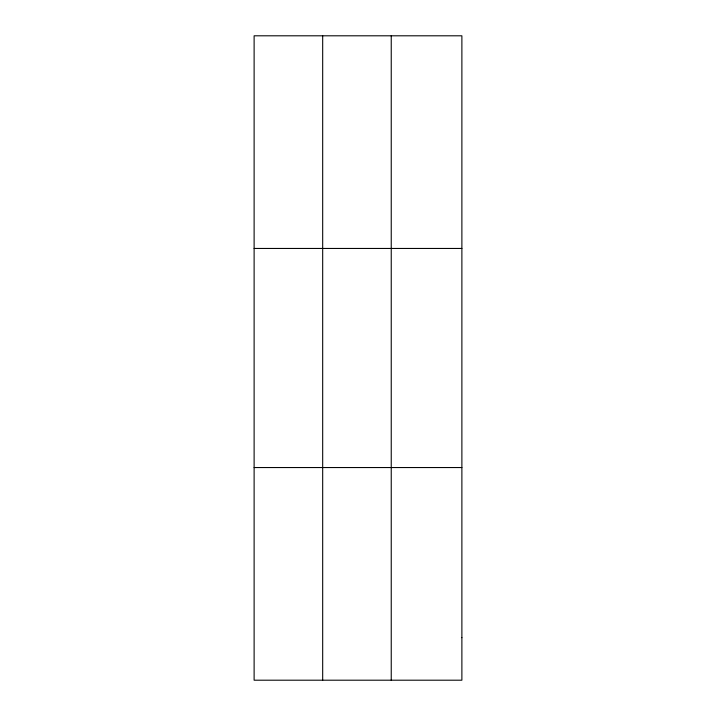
<?xml version="1.0" encoding="UTF-8"?>
<svg xmlns="http://www.w3.org/2000/svg" width="716" height="716" viewBox="0 0 716 716"><rect width="100%" height="100%" fill="white"/><g stroke="black" fill="none" stroke-linecap="round" stroke-linejoin="round"><path stroke-width="1.07" d="M322.683 680.2L322.683 35.8M391.24 680.2L391.24 35.8M254.117 248.452L461.883 248.452M254.117 467.548L461.883 467.548M461.883 637.67L461.883 680.2L254.117 680.2L254.117 35.8L461.883 35.8L461.883 637.67"/></g></svg>
